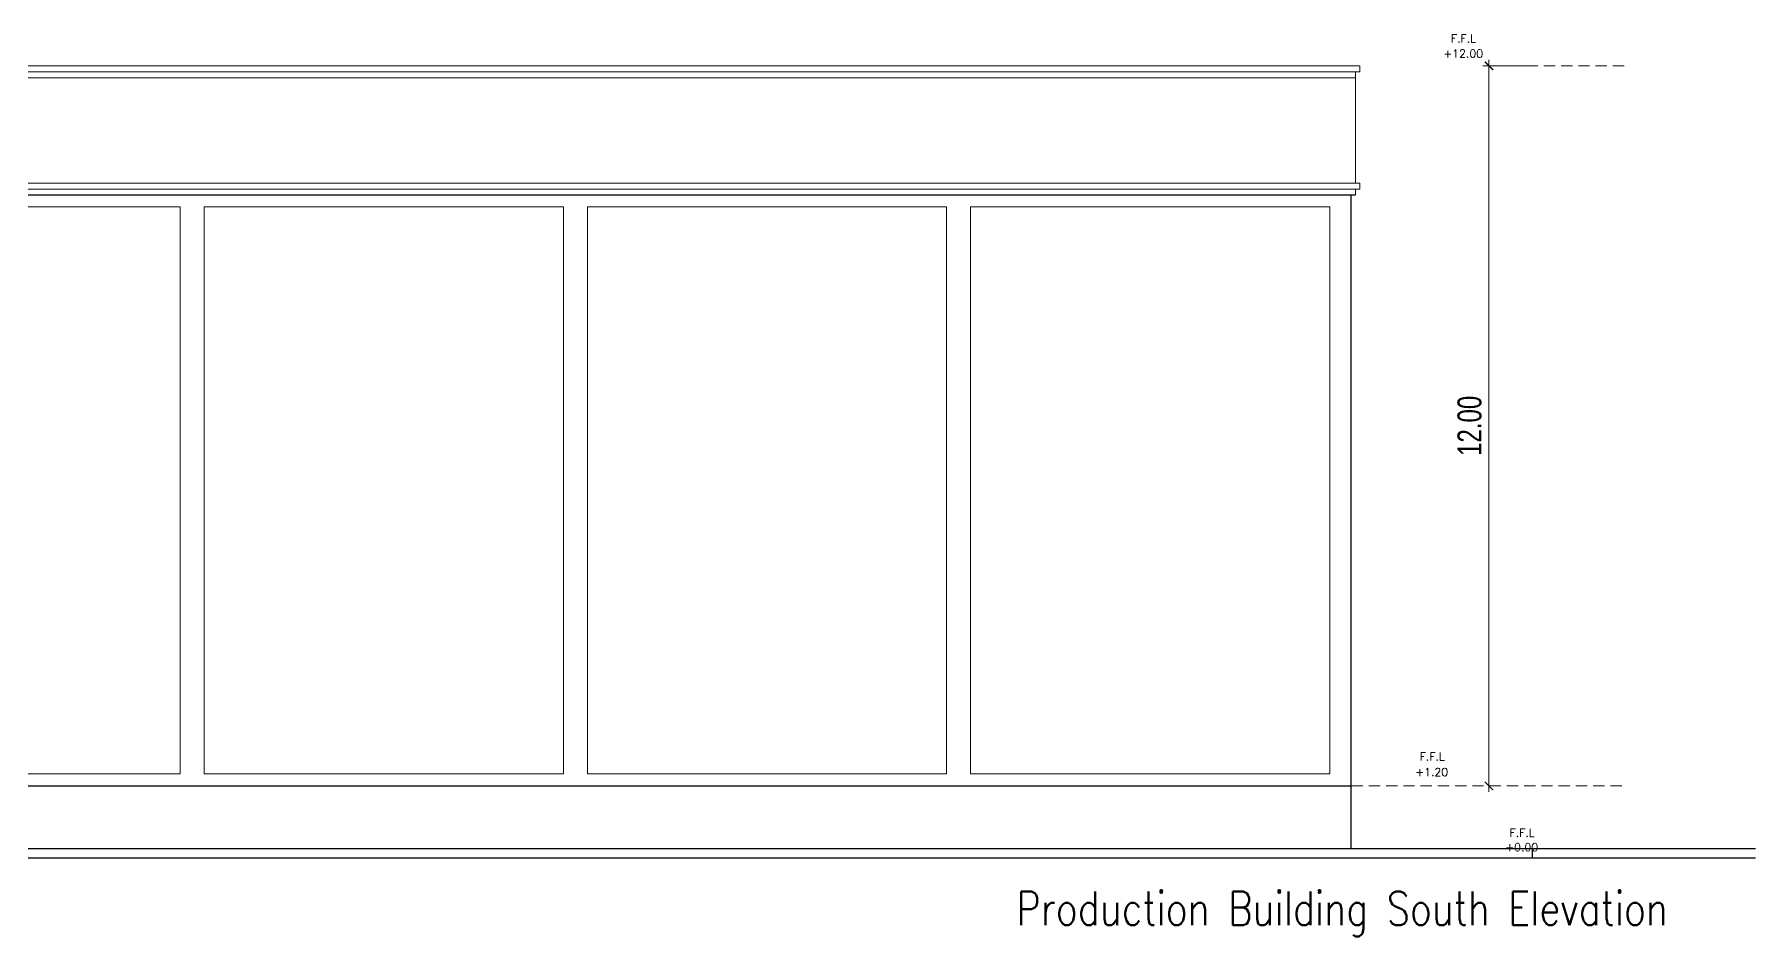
# Model space of a CAD drawing. Header units: millimetres. Extents: x -401 to 2889, y -234 to 146.
# Drawn here: x -261.94 to -233.26, y -199.56 to -184.52 of the extents above; entities that cross this region are included whole.
import ezdxf

# ---------------------------------------------------------------- set-up
doc = ezdxf.new("R2010")
doc.units = ezdxf.units.MM
doc.header["$LTSCALE"] = 3
doc.header["$MEASUREMENT"] = 0
for name, pattern in [('CACHE2', [0.1875, 0.125, -0.0625]), ('CONTINU', [0]), ('HIDDEN2', [0.1875, 0.125, -0.0625])]:
    doc.linetypes.add(name, pattern=pattern)
doc.layers.get('0').update_dxf_attribs({"color": 3, "lineweight": 9})
for name, color, linetype, lineweight in [('Drw - Arch - brick (0.30)', 30, 'CONTINU', 30), ('Drw - Arch - Hidden (0.15)', 6, 'CACHE2', 15), ('FIXTURES', 251, 'Continuous', 5), ('HATCH', 253, 'Continuous', 0), ('text', 7, 'Continuous', 0)]:
    doc.layers.add(name, color=color, linetype=linetype, lineweight=lineweight)
doc.styles.add('Drwazah english', font='sosa.shx', dxfattribs={"width": 0.75})
doc.styles.add('SIMPLEX8', font='simplex.shx', dxfattribs={"height": 8})
doc.styles.get("Standard").update_dxf_attribs({"font": 'simplex.shx', "width": 0.8})
doc.dimstyles.new('Arch 1-200m', dxfattribs={"dimscale": 2, "dimtxt": 0.2, "dimasz": 0.07, "dimexe": 0.05, "dimexo": 0.05, "dimgap": 0.03, "dimtad": 1, "dimzin": 1, "dimdsep": 46, "dimtxsty": 'Drwazah english', "dimblk": 'ARCHTICK', "dimcen": 0, "dimdle": 0.05, "dimclrd": 16, "dimclre": 16, "dimclrt": 16, "dimaunit": 2, "dimazin": 0, "dimtfac": 1, "dimtmove": 0, "dimatfit": 0, "dimldrblk": 'ARCHTICK', "dimfxl": 0.18, "dimtolj": 1, "dimtzin": 0, "dimlwd": 0, "dimlwe": 9, "dimarcsym": 2})

# ---------------------------------------------------------------- blocks, each defined once
blk = doc.blocks.new('_ArchTick')
at = {"color": 0, "linetype": 'ByBlock', "const_width": 0.15}
blk.add_lwpolyline([(-0.5, -0.5), (0.5, 0.5)], dxfattribs=at)
blk = doc.blocks.new('*D360')
at = {"layer": 'Defpoints', "color": 0, "transparency": 16777216}
for p in [(-236.871, -185.046), (-237.704, -197.046), (-237.701, -197.046)]:
    blk.add_point(p, dxfattribs=at)
at = {"layer": 'Drw - Arch - brick (0.30)', "color": 16, "lineweight": 0, "transparency": 16777216}
blk.add_line((-237.701, -184.946), (-237.701, -197.146), dxfattribs=at)
at = {"layer": 'Drw - Arch - brick (0.30)', "color": 16, "lineweight": 9, "transparency": 16777216}
for p, q in [((-236.971, -185.046), (-237.801, -185.046)), ((-237.604, -197.046), (-237.601, -197.046))]:
    blk.add_line(p, q, dxfattribs=at)
at = {"layer": 'Drw - Arch - brick (0.30)', "color": 16, "lineweight": 0, "transparency": 16777216, "xscale": 0.14, "yscale": 0.14, "zscale": 0.14}
for p, rotation in [((-237.701, -185.046), 90), ((-237.701, -197.046), 270)]:
    blk.add_blockref('_ArchTick', p, dxfattribs=dict(at, rotation=rotation))
at = {"layer": 'Drw - Arch - brick (0.30)', "color": 16, "transparency": 16777216, "insert": (-238.023, -191.046), "char_height": 0.4, "attachment_point": 5, "rotation": 90, "style": 'Drwazah english'}
blk.add_mtext('\\A1;12.00', dxfattribs=at)

msp = doc.modelspace()

# ---------------------------------------------------------------- linework, layer by layer
at = {"layer": 'Drw - Arch - brick (0.30)'}
for p, q in [((-285.083, -187.197), (-239.925, -187.197)), ((-240.004, -187.197), (-240.004, -198.096)), ((-285.004, -197.046), (-240.004, -197.046)), ((-233.258, -198.096), (-288.002, -198.096)), ((-236.981, -198.096), (-236.981, -198.246)), ((-288.002, -198.246), (-233.258, -198.246))]:
    msp.add_line(p, q, dxfattribs=at)
at = {"layer": 'Drw - Arch - Hidden (0.15)', "linetype": 'HIDDEN2', "ltscale": 0.5}
for p, q in [((-235.448, -185.046), (-237.137, -185.046)), ((-243.727, -197.046), (-235.448, -197.046)), ((-235.448, -198.246), (-237.137, -198.246))]:
    msp.add_line(p, q, dxfattribs=at)
at = {"layer": 'FIXTURES'}
for p, q in [((-239.854, -185.046), (-285.154, -185.046)), ((-239.854, -185.146), (-285.154, -185.146)), ((-239.925, -185.247), (-285.083, -185.247))]:
    msp.add_line(p, q, dxfattribs=at)
for points in [[(-265.497, -187.397), (-259.511, -187.397), (-259.511, -196.846), (-265.497, -196.846)], [(-259.111, -187.397), (-253.125, -187.397), (-253.125, -196.846), (-259.111, -196.846)], [(-252.725, -187.397), (-246.74, -187.397), (-246.74, -196.846), (-252.725, -196.846)], [(-246.34, -187.397), (-240.354, -187.397), (-240.354, -196.846), (-246.34, -196.846)]]:
    msp.add_lwpolyline(points, close=True, dxfattribs=at)
at = {"layer": 'HATCH', "color": 251}
for p, q in [((-239.925, -185.146), (-239.925, -187.003)), ((-239.854, -185.046), (-239.854, -185.146)), ((-285.154, -187.003), (-239.854, -187.003)), ((-239.854, -187.003), (-239.854, -187.103)), ((-285.154, -187.103), (-239.854, -187.103)), ((-239.925, -187.103), (-239.925, -187.197))]:
    msp.add_line(p, q, dxfattribs=at)

# ---------------------------------------------------------------- texts
at = {"layer": 'text', "color": 3, "style": 'SIMPLEX8'}
for s, p in [('F.F.L', (-238.336, -184.657)), ('+12.00', (-238.462, -184.909)), ('+1.20', (-238.93, -196.881)), ('F.F.L', (-238.855, -196.623)), ('F.F.L', (-237.357, -197.893)), ('+0.00', (-237.43, -198.133))]:
    msp.add_text(s, height=0.1333, dxfattribs=at).set_placement(p)
at = {"layer": 'text', "insert": (-245.576, -198.806), "char_height": 0.5625, "attachment_point": 1}
msp.add_mtext_dynamic_manual_height_columns('Production Building South Elevation', width=23.1916, gutter_width=12.5, heights=[0], dxfattribs=at)

# ---------------------------------------------------------------- dimensions: what is measured, and where the dimension line sits
at = {"layer": 'Drw - Arch - brick (0.30)'}
dim = msp.add_linear_dim(base=(-237.701, -197.046), p1=(-236.871, -185.046), p2=(-237.704, -197.046), angle=90, dimstyle='Arch 1-200m', override={"dimfxl": 0.1}, dxfattribs=at)
dim.commit()
dim.dimension.update_dxf_attribs({"geometry": '*D360', "text_midpoint": (-238.023, -191.046)})

doc.saveas('drawing.dxf')
